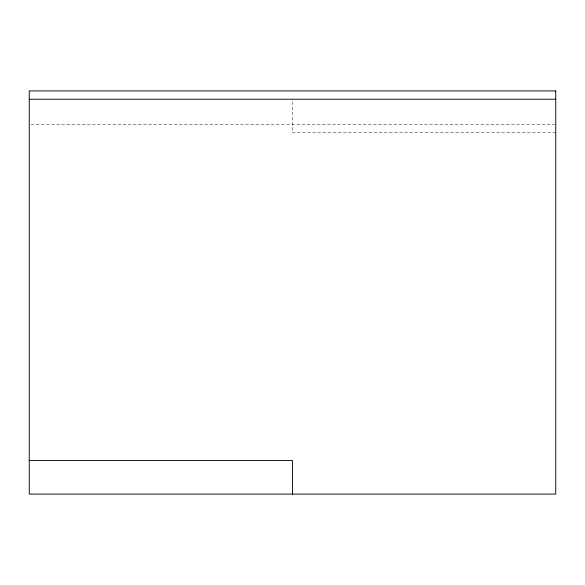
<?xml version="1.0" encoding="UTF-8"?>
<svg xmlns="http://www.w3.org/2000/svg" width="585" height="585" viewBox="0 0 585 585"><rect width="100%" height="100%" fill="white"/><g stroke="black" fill="none" stroke-linecap="round" stroke-linejoin="round"><path stroke-width="0.44" stroke-dasharray="2.92 2.19" d="M31.078 124.451L554.836 124.451M555.75 132.766L292.5 132.766L292.5 99.216"/><path stroke-width="0.88" d="M29.25 99.216L555.75 99.216M29.25 460.549L292.5 460.549L292.5 494.091M555.75 90.909L29.25 90.909L29.25 494.091L555.75 494.091L555.75 90.909"/></g></svg>
